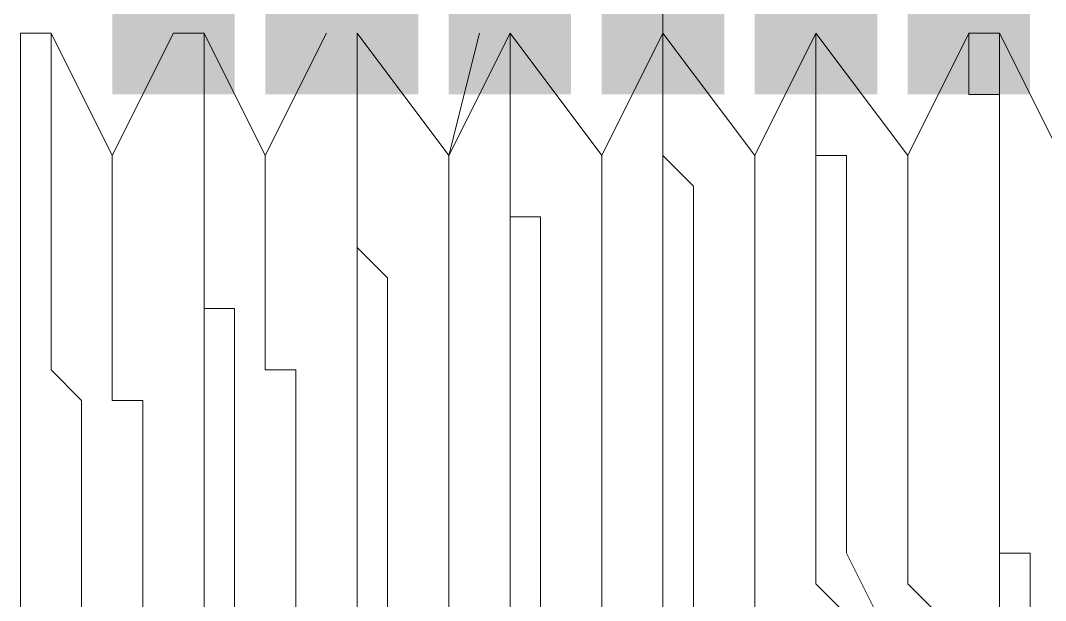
# Model space of a CAD drawing. Header units: millimetres. Extents: x 1341 to 37388, y -13954 to 1849.
# Drawn here: x 29433.78 to 29444.37, y 353.18 to 359.18 of the extents above; entities that cross this region are included whole.
import ezdxf

# ---------------------------------------------------------------- set-up
doc = ezdxf.new("R2010")
doc.units = ezdxf.units.MM
doc.layers.add('COMPONENTE', color=3, linetype='Continuous')

# ---------------------------------------------------------------- blocks, each defined once
blk = doc.blocks.new('TRANFORMADOR_IP00_TRAEL_VISTA_FRONT')
at = {"layer": 'COMPONENTE', "linetype": 'Continuous', "lineweight": 0}
for points in [[(5010.553, 3484.648), (5010.553, 3483.383), (5011.818, 3483.383), (5011.818, 3484.648)], [(5012.134, 3484.648), (5012.134, 3483.383), (5013.716, 3483.383), (5013.716, 3484.648)], [(5014.032, 3484.648), (5014.032, 3483.383), (5015.297, 3483.383), (5015.297, 3484.648)], [(5014.032, 3484.648), (5014.032, 3483.383), (5015.297, 3483.383), (5015.297, 3484.648)], [(5015.614, 3484.648), (5015.614, 3483.383), (5016.879, 3483.383), (5016.879, 3484.648)], [(5017.195, 3484.648), (5017.195, 3483.383), (5018.461, 3483.383), (5018.461, 3484.648)], [(5018.777, 3484.648), (5018.777, 3483.383), (5020.042, 3483.383), (5020.042, 3484.648)]]:
    blk.add_hatch(color=256, dxfattribs=at).paths.add_polyline_path(points)
for points in [[(5016.246, 3498.882), (5016.246, 3484.015)], [(5009.92, 3484.015), (5009.604, 3484.015)], [(5009.604, 3484.015), (5009.604, 3470.73)], [(5010.553, 3482.75), (5009.92, 3484.015)], [(5009.92, 3483.699), (5009.92, 3484.015)], [(5009.92, 3484.015), (5009.92, 3484.015)], [(5009.92, 3484.015), (5009.92, 3484.015)], [(5009.92, 3484.015), (5009.92, 3484.015)], [(5011.185, 3484.015), (5010.553, 3482.75)], [(5011.185, 3484.015), (5010.553, 3482.75)], [(5011.502, 3484.015), (5011.185, 3484.015)], [(5011.502, 3484.015), (5011.185, 3484.015)], [(5011.185, 3484.015), (5011.185, 3484.015)], [(5012.134, 3482.75), (5011.502, 3484.015)], [(5011.502, 3483.699), (5011.502, 3484.015)], [(5011.502, 3484.015), (5011.502, 3484.015)], [(5011.502, 3484.015), (5011.502, 3484.015)], [(5011.502, 3484.015), (5011.502, 3484.015)], [(5011.502, 3483.699), (5011.502, 3484.015)], [(5011.502, 3484.015), (5011.502, 3484.015)], [(5011.502, 3484.015), (5011.502, 3484.015)], [(5011.502, 3484.015), (5011.502, 3484.015)], [(5011.502, 3484.015), (5011.502, 3484.015)], [(5011.502, 3484.015), (5011.502, 3484.015)], [(5011.502, 3484.015), (5011.502, 3484.015)], [(5012.767, 3484.015), (5012.134, 3482.75)], [(5012.767, 3484.015), (5012.134, 3482.75)], [(5013.083, 3484.015), (5013.083, 3484.015)], [(5014.032, 3482.75), (5013.083, 3484.015)], [(5013.083, 3483.699), (5013.083, 3484.015)], [(5013.083, 3484.015), (5013.083, 3484.015)], [(5013.083, 3484.015), (5013.083, 3484.015)], [(5013.083, 3484.015), (5013.083, 3484.015)], [(5013.083, 3484.015), (5013.083, 3484.015)], [(5013.083, 3484.015), (5013.083, 3484.015)], [(5013.083, 3484.015), (5013.083, 3484.015)], [(5013.083, 3484.015), (5013.083, 3484.015)], [(5013.083, 3484.015), (5013.083, 3484.015)], [(5013.083, 3483.699), (5013.083, 3484.015)], [(5013.083, 3484.015), (5013.083, 3484.015)], [(5013.083, 3484.015), (5013.083, 3484.015)], [(5013.083, 3484.015), (5013.083, 3484.015)], [(5013.083, 3484.015), (5013.083, 3484.015)], [(5013.083, 3484.015), (5013.083, 3484.015)], [(5013.083, 3484.015), (5013.083, 3484.015)], [(5013.083, 3484.015), (5013.083, 3484.015)], [(5013.083, 3484.015), (5013.083, 3484.015)], [(5013.083, 3484.015), (5013.083, 3484.015)], [(5014.348, 3484.015), (5014.032, 3482.75)], [(5014.665, 3484.015), (5014.032, 3482.75)], [(5014.665, 3484.015), (5014.665, 3484.015)], [(5015.614, 3482.75), (5014.665, 3484.015)], [(5014.665, 3484.015), (5014.665, 3484.015)], [(5014.665, 3483.699), (5014.665, 3484.015)], [(5014.665, 3484.015), (5014.665, 3484.015)], [(5014.665, 3484.015), (5014.665, 3484.015)], [(5014.665, 3484.015), (5014.665, 3484.015)], [(5014.665, 3484.015), (5014.665, 3484.015)], [(5014.665, 3484.015), (5014.665, 3484.015)], [(5014.665, 3484.015), (5014.665, 3484.015)], [(5014.665, 3484.015), (5014.665, 3484.015)], [(5014.665, 3484.015), (5014.665, 3484.015)], [(5014.665, 3484.015), (5014.665, 3484.015)], [(5014.665, 3483.699), (5014.665, 3484.015)], [(5014.665, 3484.015), (5014.665, 3484.015)], [(5014.665, 3484.015), (5014.665, 3484.015)], [(5014.665, 3484.015), (5014.665, 3484.015)], [(5014.665, 3484.015), (5014.665, 3484.015)], [(5014.665, 3484.015), (5014.665, 3484.015)], [(5016.246, 3484.015), (5015.614, 3482.75)], [(5016.246, 3484.015), (5015.614, 3482.75)], [(5016.246, 3484.015), (5016.246, 3484.015)], [(5017.195, 3482.75), (5016.246, 3484.015)], [(5016.246, 3483.699), (5016.246, 3484.015)], [(5016.246, 3484.015), (5016.246, 3484.015)], [(5016.246, 3484.015), (5016.246, 3484.015)], [(5016.246, 3484.015), (5016.246, 3484.015)], [(5016.246, 3484.015), (5016.246, 3484.015)], [(5016.246, 3484.015), (5016.246, 3484.015)], [(5016.246, 3484.015), (5016.246, 3484.015)], [(5016.246, 3484.015), (5016.246, 3484.015)], [(5016.246, 3483.699), (5016.246, 3484.015)], [(5016.246, 3484.015), (5016.246, 3484.015)], [(5016.246, 3484.015), (5016.246, 3484.015)], [(5016.246, 3484.015), (5016.246, 3484.015)], [(5016.246, 3484.015), (5016.246, 3484.015)], [(5016.246, 3484.015), (5016.246, 3484.015)], [(5016.246, 3484.015), (5016.246, 3484.015)], [(5016.246, 3484.015), (5016.246, 3484.015)], [(5016.246, 3484.015), (5016.246, 3484.015)], [(5017.828, 3484.015), (5017.195, 3482.75)], [(5017.828, 3484.015), (5017.195, 3482.75)], [(5017.828, 3484.015), (5017.828, 3484.015)], [(5018.777, 3482.75), (5017.828, 3484.015)], [(5017.828, 3483.699), (5017.828, 3484.015)], [(5017.828, 3484.015), (5017.828, 3484.015)], [(5017.828, 3484.015), (5017.828, 3484.015)], [(5017.828, 3484.015), (5017.828, 3484.015)], [(5017.828, 3484.015), (5017.828, 3484.015)], [(5017.828, 3484.015), (5017.828, 3484.015)], [(5017.828, 3484.015), (5017.828, 3484.015)], [(5017.828, 3484.015), (5017.828, 3484.015)], [(5017.828, 3484.015), (5017.828, 3484.015)], [(5017.828, 3483.699), (5017.828, 3484.015)], [(5017.828, 3484.015), (5017.828, 3484.015)], [(5017.828, 3484.015), (5017.828, 3484.015)], [(5017.828, 3484.015), (5017.828, 3484.015)], [(5019.409, 3484.015), (5018.777, 3482.75)], [(5019.409, 3484.015), (5018.777, 3482.75)], [(5019.726, 3484.015), (5019.409, 3484.015)], [(5019.409, 3483.699), (5019.409, 3484.015)], [(5019.409, 3484.015), (5019.409, 3484.015)], [(5019.409, 3484.015), (5019.409, 3484.015)], [(5019.409, 3484.015), (5019.409, 3484.015)], [(5019.409, 3484.015), (5019.409, 3484.015)], [(5019.409, 3484.015), (5019.409, 3484.015)], [(5019.409, 3484.015), (5019.409, 3484.015)], [(5019.409, 3484.015), (5019.409, 3484.015)], [(5019.409, 3484.015), (5019.409, 3484.015)], [(5019.409, 3484.015), (5019.409, 3484.015)], [(5019.409, 3484.015), (5019.409, 3484.015)], [(5019.409, 3484.015), (5019.409, 3484.015)], [(5020.358, 3482.75), (5019.726, 3484.015)], [(5019.726, 3483.699), (5019.726, 3484.015)], [(5019.726, 3484.015), (5019.726, 3484.015)], [(5019.726, 3484.015), (5019.726, 3484.015)], [(5019.726, 3484.015), (5019.726, 3484.015)], [(5019.726, 3484.015), (5019.726, 3484.015)], [(5019.726, 3484.015), (5019.726, 3484.015)], [(5019.726, 3484.015), (5019.726, 3484.015)], [(5009.92, 3483.383), (5009.92, 3483.699)], [(5009.92, 3483.699), (5009.92, 3483.699)], [(5009.92, 3483.699), (5009.92, 3483.699)], [(5009.92, 3483.699), (5009.92, 3483.699)], [(5009.92, 3483.699), (5009.92, 3483.699)], [(5009.92, 3483.699), (5009.92, 3483.699)], [(5009.92, 3483.699), (5009.92, 3483.699)], [(5009.92, 3483.699), (5009.92, 3483.699)], [(5009.92, 3483.699), (5009.92, 3483.699)], [(5009.92, 3483.699), (5009.92, 3483.699)], [(5011.502, 3483.383), (5011.502, 3483.699)], [(5011.502, 3483.699), (5011.502, 3483.699)], [(5011.502, 3483.699), (5011.502, 3483.699)], [(5011.502, 3483.699), (5011.502, 3483.699)], [(5011.502, 3483.699), (5011.502, 3483.699)], [(5011.502, 3483.699), (5011.502, 3483.699)], [(5011.502, 3483.699), (5011.502, 3483.699)], [(5011.502, 3483.699), (5011.502, 3483.699)], [(5011.502, 3483.699), (5011.502, 3483.699)], [(5011.502, 3483.699), (5011.502, 3483.699)], [(5011.502, 3483.383), (5011.502, 3483.699)], [(5011.502, 3483.699), (5011.502, 3483.699)], [(5011.502, 3483.699), (5011.502, 3483.699)], [(5011.502, 3483.699), (5011.502, 3483.699)], [(5011.502, 3483.699), (5011.502, 3483.699)], [(5011.502, 3483.699), (5011.502, 3483.699)], [(5011.502, 3483.699), (5011.502, 3483.699)], [(5011.502, 3483.699), (5011.502, 3483.699)], [(5013.083, 3483.383), (5013.083, 3483.699)], [(5013.083, 3483.699), (5013.083, 3483.699)], [(5013.083, 3483.699), (5013.083, 3483.699)], [(5013.083, 3483.699), (5013.083, 3483.699)], [(5013.083, 3483.699), (5013.083, 3483.699)], [(5013.083, 3483.699), (5013.083, 3483.699)], [(5013.083, 3483.699), (5013.083, 3483.699)], [(5013.083, 3483.699), (5013.083, 3483.699)], [(5013.083, 3483.383), (5013.083, 3483.699)], [(5013.083, 3483.699), (5013.083, 3483.699)], [(5013.083, 3483.699), (5013.083, 3483.699)], [(5013.083, 3483.699), (5013.083, 3483.699)], [(5013.083, 3483.699), (5013.083, 3483.699)], [(5013.083, 3483.699), (5013.083, 3483.699)], [(5013.083, 3483.699), (5013.083, 3483.699)], [(5013.083, 3483.699), (5013.083, 3483.699)], [(5014.665, 3483.383), (5014.665, 3483.699)], [(5014.665, 3483.699), (5014.665, 3483.699)], [(5014.665, 3483.699), (5014.665, 3483.699)], [(5014.665, 3483.699), (5014.665, 3483.699)], [(5014.665, 3483.699), (5014.665, 3483.699)], [(5014.665, 3483.699), (5014.665, 3483.699)], [(5014.665, 3483.699), (5014.665, 3483.699)], [(5014.665, 3483.699), (5014.665, 3483.699)], [(5014.665, 3483.383), (5014.665, 3483.699)], [(5014.665, 3483.699), (5014.665, 3483.699)], [(5014.665, 3483.699), (5014.665, 3483.699)], [(5014.665, 3483.699), (5014.665, 3483.699)], [(5014.665, 3483.699), (5014.665, 3483.699)], [(5014.665, 3483.699), (5014.665, 3483.699)], [(5014.665, 3483.699), (5014.665, 3483.699)], [(5014.665, 3483.699), (5014.665, 3483.699)], [(5014.665, 3483.699), (5014.665, 3483.699)], [(5016.246, 3483.383), (5016.246, 3483.699)], [(5016.246, 3483.699), (5016.246, 3483.699)], [(5016.246, 3483.699), (5016.246, 3483.699)], [(5016.246, 3483.699), (5016.246, 3483.699)], [(5016.246, 3483.699), (5016.246, 3483.699)], [(5016.246, 3483.699), (5016.246, 3483.699)], [(5016.246, 3483.699), (5016.246, 3483.699)], [(5016.246, 3483.699), (5016.246, 3483.699)], [(5016.246, 3483.699), (5016.246, 3483.699)], [(5016.246, 3483.383), (5016.246, 3483.699)], [(5016.246, 3483.699), (5016.246, 3483.699)], [(5016.246, 3483.699), (5016.246, 3483.699)], [(5016.246, 3483.699), (5016.246, 3483.699)], [(5016.246, 3483.699), (5016.246, 3483.699)], [(5016.246, 3483.699), (5016.246, 3483.699)], [(5016.246, 3483.699), (5016.246, 3483.699)], [(5016.246, 3483.699), (5016.246, 3483.699)], [(5017.828, 3483.383), (5017.828, 3483.699)], [(5017.828, 3483.699), (5017.828, 3483.699)], [(5017.828, 3483.699), (5017.828, 3483.699)], [(5017.828, 3483.699), (5017.828, 3483.699)], [(5017.828, 3483.699), (5017.828, 3483.699)], [(5017.828, 3483.699), (5017.828, 3483.699)], [(5017.828, 3483.699), (5017.828, 3483.699)], [(5017.828, 3483.699), (5017.828, 3483.699)], [(5017.828, 3483.383), (5017.828, 3483.699)], [(5017.828, 3483.699), (5017.828, 3483.699)], [(5017.828, 3483.699), (5017.828, 3483.699)], [(5017.828, 3483.699), (5017.828, 3483.699)], [(5017.828, 3483.699), (5017.828, 3483.699)], [(5017.828, 3483.699), (5017.828, 3483.699)], [(5017.828, 3483.699), (5017.828, 3483.699)], [(5017.828, 3483.699), (5017.828, 3483.699)], [(5017.828, 3483.699), (5017.828, 3483.699)], [(5017.828, 3483.699), (5017.828, 3483.699)], [(5019.409, 3483.383), (5019.409, 3483.699)], [(5019.409, 3483.699), (5019.409, 3483.699)], [(5019.409, 3483.699), (5019.409, 3483.699)], [(5019.409, 3483.699), (5019.409, 3483.699)], [(5019.409, 3483.699), (5019.409, 3483.699)], [(5019.409, 3483.699), (5019.409, 3483.699)], [(5019.409, 3483.699), (5019.409, 3483.699)], [(5019.726, 3483.383), (5019.726, 3483.699)], [(5019.726, 3483.699), (5019.726, 3483.699)], [(5019.726, 3483.699), (5019.726, 3483.699)], [(5019.726, 3483.699), (5019.726, 3483.699)], [(5019.726, 3483.699), (5019.726, 3483.699)], [(5019.726, 3483.699), (5019.726, 3483.699)], [(5019.726, 3483.699), (5019.726, 3483.699)], [(5019.726, 3483.699), (5019.726, 3483.699)], [(5009.92, 3483.066), (5009.92, 3483.383)], [(5009.92, 3483.383), (5009.92, 3483.383)], [(5009.92, 3483.383), (5009.92, 3483.383)], [(5011.502, 3483.066), (5011.502, 3483.383)], [(5011.502, 3483.383), (5011.502, 3483.383)], [(5011.502, 3483.383), (5011.502, 3483.383)], [(5011.502, 3483.066), (5011.502, 3483.383)], [(5011.502, 3483.383), (5011.502, 3483.383)], [(5011.502, 3483.383), (5011.502, 3483.383)], [(5013.083, 3483.066), (5013.083, 3483.383)], [(5013.083, 3483.383), (5013.083, 3483.383)], [(5013.083, 3483.383), (5013.083, 3483.383)], [(5013.083, 3483.066), (5013.083, 3483.383)], [(5013.083, 3483.383), (5013.083, 3483.383)], [(5013.083, 3483.383), (5013.083, 3483.383)], [(5014.665, 3483.066), (5014.665, 3483.383)], [(5014.665, 3483.383), (5014.665, 3483.383)], [(5014.665, 3483.383), (5014.665, 3483.383)], [(5014.665, 3483.383), (5014.665, 3483.383)], [(5014.665, 3483.066), (5014.665, 3483.383)], [(5014.665, 3483.383), (5014.665, 3483.383)], [(5014.665, 3483.383), (5014.665, 3483.383)], [(5016.246, 3483.066), (5016.246, 3483.383)], [(5016.246, 3483.383), (5016.246, 3483.383)], [(5016.246, 3483.383), (5016.246, 3483.383)], [(5016.246, 3483.066), (5016.246, 3483.383)], [(5016.246, 3483.383), (5016.246, 3483.383)], [(5016.246, 3483.383), (5016.246, 3483.383)], [(5017.828, 3483.066), (5017.828, 3483.383)], [(5017.828, 3483.383), (5017.828, 3483.383)], [(5017.828, 3483.383), (5017.828, 3483.383)], [(5017.828, 3483.066), (5017.828, 3483.383)], [(5017.828, 3483.383), (5017.828, 3483.383)], [(5017.828, 3483.383), (5017.828, 3483.383)], [(5019.726, 3483.383), (5019.409, 3483.383)], [(5019.409, 3483.383), (5019.409, 3483.383)], [(5019.726, 3483.066), (5019.726, 3483.383)], [(5019.726, 3483.383), (5019.726, 3483.383)], [(5019.726, 3483.066), (5019.726, 3483.383)], [(5019.726, 3483.383), (5019.726, 3483.383)], [(5019.726, 3483.383), (5019.726, 3483.383)], [(5009.92, 3482.75), (5009.92, 3483.066)], [(5009.92, 3483.066), (5009.92, 3483.066)], [(5009.92, 3483.066), (5009.92, 3483.066)], [(5011.502, 3482.75), (5011.502, 3483.066)], [(5011.502, 3483.066), (5011.502, 3483.066)], [(5011.502, 3483.066), (5011.502, 3483.066)], [(5011.502, 3482.75), (5011.502, 3483.066)], [(5011.502, 3483.066), (5011.502, 3483.066)], [(5011.502, 3483.066), (5011.502, 3483.066)], [(5013.083, 3482.75), (5013.083, 3483.066)], [(5013.083, 3483.066), (5013.083, 3483.066)], [(5013.083, 3483.066), (5013.083, 3483.066)], [(5013.083, 3482.75), (5013.083, 3483.066)], [(5013.083, 3483.066), (5013.083, 3483.066)], [(5013.083, 3483.066), (5013.083, 3483.066)], [(5014.665, 3482.75), (5014.665, 3483.066)], [(5014.665, 3483.066), (5014.665, 3483.066)], [(5014.665, 3482.75), (5014.665, 3483.066)], [(5014.665, 3483.066), (5014.665, 3483.066)], [(5016.246, 3482.75), (5016.246, 3483.066)], [(5016.246, 3483.066), (5016.246, 3483.066)], [(5016.246, 3483.066), (5016.246, 3483.066)], [(5016.246, 3482.75), (5016.246, 3483.066)], [(5016.246, 3483.066), (5016.246, 3483.066)], [(5016.246, 3483.066), (5016.246, 3483.066)], [(5017.828, 3482.75), (5017.828, 3483.066)], [(5017.828, 3483.066), (5017.828, 3483.066)], [(5017.828, 3483.066), (5017.828, 3483.066)], [(5017.828, 3482.75), (5017.828, 3483.066)], [(5017.828, 3483.066), (5017.828, 3483.066)], [(5017.828, 3483.066), (5017.828, 3483.066)], [(5019.726, 3482.75), (5019.726, 3483.066)], [(5019.726, 3483.066), (5019.726, 3483.066)], [(5019.726, 3482.75), (5019.726, 3483.066)], [(5019.726, 3483.066), (5019.726, 3483.066)], [(5019.726, 3483.066), (5019.726, 3483.066)], [(5009.92, 3482.434), (5009.92, 3482.75)], [(5009.92, 3482.75), (5009.92, 3482.75)], [(5009.92, 3482.75), (5009.92, 3482.75)], [(5009.92, 3482.75), (5009.92, 3482.75)], [(5009.92, 3482.75), (5009.92, 3482.75)], [(5010.553, 3482.434), (5010.553, 3482.75)], [(5010.553, 3482.75), (5010.553, 3482.75)], [(5010.553, 3482.75), (5010.553, 3482.75)], [(5010.553, 3482.75), (5010.553, 3482.75)], [(5010.553, 3482.75), (5010.553, 3482.75)], [(5010.553, 3482.75), (5010.553, 3482.75)], [(5010.553, 3482.75), (5010.553, 3482.75)], [(5010.553, 3482.75), (5010.553, 3482.75)], [(5010.553, 3482.75), (5010.553, 3482.75)], [(5010.553, 3482.75), (5010.553, 3482.75)], [(5011.502, 3482.434), (5011.502, 3482.75)], [(5011.502, 3482.75), (5011.502, 3482.75)], [(5011.502, 3482.75), (5011.502, 3482.75)], [(5011.502, 3482.75), (5011.502, 3482.75)], [(5011.502, 3482.434), (5011.502, 3482.75)], [(5011.502, 3482.75), (5011.502, 3482.75)], [(5011.502, 3482.75), (5011.502, 3482.75)], [(5011.502, 3482.75), (5011.502, 3482.75)], [(5011.502, 3482.75), (5011.502, 3482.75)], [(5012.134, 3482.434), (5012.134, 3482.75)], [(5012.134, 3482.75), (5012.134, 3482.75)], [(5012.134, 3482.75), (5012.134, 3482.75)], [(5012.134, 3482.75), (5012.134, 3482.75)], [(5012.134, 3482.75), (5012.134, 3482.75)], [(5012.134, 3482.75), (5012.134, 3482.75)], [(5012.134, 3482.75), (5012.134, 3482.75)], [(5012.134, 3482.75), (5012.134, 3482.75)], [(5012.134, 3482.75), (5012.134, 3482.75)], [(5012.134, 3482.75), (5012.134, 3482.75)], [(5012.134, 3482.75), (5012.134, 3482.75)], [(5012.134, 3482.75), (5012.134, 3482.75)], [(5013.083, 3482.434), (5013.083, 3482.75)], [(5013.083, 3482.75), (5013.083, 3482.75)], [(5013.083, 3482.75), (5013.083, 3482.75)], [(5013.083, 3482.75), (5013.083, 3482.75)], [(5013.083, 3482.75), (5013.083, 3482.75)], [(5013.083, 3482.434), (5013.083, 3482.75)], [(5013.083, 3482.75), (5013.083, 3482.75)], [(5013.083, 3482.75), (5013.083, 3482.75)], [(5013.083, 3482.75), (5013.083, 3482.75)], [(5013.083, 3482.75), (5013.083, 3482.75)], [(5014.032, 3482.434), (5014.032, 3482.75)], [(5014.032, 3482.75), (5014.032, 3482.75)], [(5014.032, 3482.75), (5014.032, 3482.75)], [(5014.032, 3482.75), (5014.032, 3482.75)], [(5014.032, 3482.75), (5014.032, 3482.75)], [(5014.032, 3482.75), (5014.032, 3482.75)], [(5014.032, 3482.75), (5014.032, 3482.75)], [(5014.032, 3482.75), (5014.032, 3482.75)], [(5014.032, 3482.75), (5014.032, 3482.75)], [(5014.665, 3482.434), (5014.665, 3482.75)], [(5014.665, 3482.75), (5014.665, 3482.75)], [(5014.665, 3482.75), (5014.665, 3482.75)], [(5014.665, 3482.75), (5014.665, 3482.75)], [(5014.665, 3482.75), (5014.665, 3482.75)], [(5014.665, 3482.434), (5014.665, 3482.75)], [(5014.665, 3482.75), (5014.665, 3482.75)], [(5014.665, 3482.75), (5014.665, 3482.75)], [(5014.665, 3482.75), (5014.665, 3482.75)], [(5014.665, 3482.75), (5014.665, 3482.75)], [(5015.614, 3482.434), (5015.614, 3482.75)], [(5015.614, 3482.75), (5015.614, 3482.75)], [(5015.614, 3482.75), (5015.614, 3482.75)], [(5015.614, 3482.75), (5015.614, 3482.75)], [(5015.614, 3482.75), (5015.614, 3482.75)], [(5015.614, 3482.75), (5015.614, 3482.75)], [(5015.614, 3482.75), (5015.614, 3482.75)], [(5015.614, 3482.75), (5015.614, 3482.75)], [(5015.614, 3482.75), (5015.614, 3482.75)], [(5015.614, 3482.75), (5015.614, 3482.75)], [(5015.614, 3482.75), (5015.614, 3482.75)], [(5016.246, 3482.434), (5016.246, 3482.75)], [(5016.246, 3482.75), (5016.246, 3482.75)], [(5016.246, 3482.75), (5016.246, 3482.75)], [(5016.246, 3482.75), (5016.246, 3482.75)], [(5016.563, 3482.434), (5016.246, 3482.75)], [(5016.246, 3482.75), (5016.246, 3482.75)], [(5016.246, 3482.75), (5016.246, 3482.75)], [(5016.246, 3482.75), (5016.246, 3482.75)], [(5016.246, 3482.75), (5016.246, 3482.75)], [(5017.195, 3482.434), (5017.195, 3482.75)], [(5017.195, 3482.75), (5017.195, 3482.75)], [(5017.195, 3482.75), (5017.195, 3482.75)], [(5017.195, 3482.75), (5017.195, 3482.75)], [(5017.195, 3482.75), (5017.195, 3482.75)], [(5017.195, 3482.75), (5017.195, 3482.75)], [(5017.195, 3482.75), (5017.195, 3482.75)], [(5017.195, 3482.75), (5017.195, 3482.75)], [(5017.195, 3482.75), (5017.195, 3482.75)], [(5017.195, 3482.75), (5017.195, 3482.75)], [(5017.195, 3482.75), (5017.195, 3482.75)], [(5017.195, 3482.75), (5017.195, 3482.75)], [(5017.828, 3482.434), (5017.828, 3482.75)], [(5017.828, 3482.75), (5017.828, 3482.75)], [(5017.828, 3482.75), (5017.828, 3482.75)], [(5017.828, 3482.75), (5017.828, 3482.75)], [(5017.828, 3482.75), (5017.828, 3482.75)], [(5018.144, 3482.75), (5017.828, 3482.75)], [(5018.144, 3482.434), (5018.144, 3482.75)], [(5018.144, 3482.75), (5018.144, 3482.75)], [(5018.144, 3482.75), (5018.144, 3482.75)], [(5018.777, 3482.434), (5018.777, 3482.75)], [(5018.777, 3482.75), (5018.777, 3482.75)], [(5018.777, 3482.75), (5018.777, 3482.75)], [(5018.777, 3482.75), (5018.777, 3482.75)], [(5018.777, 3482.75), (5018.777, 3482.75)], [(5018.777, 3482.75), (5018.777, 3482.75)], [(5018.777, 3482.75), (5018.777, 3482.75)], [(5018.777, 3482.75), (5018.777, 3482.75)], [(5018.777, 3482.75), (5018.777, 3482.75)], [(5018.777, 3482.75), (5018.777, 3482.75)], [(5019.726, 3482.434), (5019.726, 3482.75)], [(5019.726, 3482.75), (5019.726, 3482.75)], [(5019.726, 3482.75), (5019.726, 3482.75)], [(5019.726, 3482.75), (5019.726, 3482.75)], [(5019.726, 3482.75), (5019.726, 3482.75)], [(5019.726, 3482.434), (5019.726, 3482.75)], [(5019.726, 3482.75), (5019.726, 3482.75)], [(5019.726, 3482.75), (5019.726, 3482.75)], [(5019.726, 3482.75), (5019.726, 3482.75)], [(5019.726, 3482.75), (5019.726, 3482.75)], [(5009.92, 3482.117), (5009.92, 3482.434)], [(5009.92, 3482.434), (5009.92, 3482.434)], [(5010.553, 3482.117), (5010.553, 3482.434)], [(5010.553, 3482.434), (5010.553, 3482.434)], [(5010.553, 3482.434), (5010.553, 3482.434)], [(5010.553, 3482.434), (5010.553, 3482.434)], [(5010.553, 3482.434), (5010.553, 3482.434)], [(5011.502, 3482.117), (5011.502, 3482.434)], [(5011.502, 3482.434), (5011.502, 3482.434)], [(5011.502, 3482.434), (5011.502, 3482.434)], [(5011.502, 3482.117), (5011.502, 3482.434)], [(5011.502, 3482.434), (5011.502, 3482.434)], [(5012.134, 3482.117), (5012.134, 3482.434)], [(5012.134, 3482.434), (5012.134, 3482.434)], [(5012.134, 3482.434), (5012.134, 3482.434)], [(5013.083, 3482.117), (5013.083, 3482.434)], [(5013.083, 3482.434), (5013.083, 3482.434)], [(5013.083, 3482.117), (5013.083, 3482.434)], [(5013.083, 3482.434), (5013.083, 3482.434)], [(5014.032, 3482.117), (5014.032, 3482.434)], [(5014.032, 3482.434), (5014.032, 3482.434)], [(5014.032, 3482.434), (5014.032, 3482.434)], [(5014.032, 3482.434), (5014.032, 3482.434)], [(5014.032, 3482.434), (5014.032, 3482.434)], [(5014.665, 3482.117), (5014.665, 3482.434)], [(5014.665, 3482.434), (5014.665, 3482.434)], [(5014.665, 3482.117), (5014.665, 3482.434)], [(5014.665, 3482.434), (5014.665, 3482.434)], [(5015.614, 3482.117), (5015.614, 3482.434)], [(5015.614, 3482.434), (5015.614, 3482.434)], [(5015.614, 3482.434), (5015.614, 3482.434)], [(5015.614, 3482.434), (5015.614, 3482.434)], [(5015.614, 3482.434), (5015.614, 3482.434)], [(5016.246, 3482.117), (5016.246, 3482.434)], [(5016.246, 3482.434), (5016.246, 3482.434)], [(5016.246, 3482.434), (5016.246, 3482.434)], [(5016.563, 3482.117), (5016.563, 3482.434)], [(5016.563, 3482.434), (5016.563, 3482.434)], [(5017.195, 3482.117), (5017.195, 3482.434)], [(5017.195, 3482.434), (5017.195, 3482.434)], [(5017.828, 3482.117), (5017.828, 3482.434)], [(5017.828, 3482.434), (5017.828, 3482.434)], [(5018.144, 3482.117), (5018.144, 3482.434)], [(5018.144, 3482.434), (5018.144, 3482.434)], [(5018.144, 3482.434), (5018.144, 3482.434)], [(5018.777, 3482.117), (5018.777, 3482.434)], [(5018.777, 3482.434), (5018.777, 3482.434)], [(5018.777, 3482.434), (5018.777, 3482.434)], [(5018.777, 3482.434), (5018.777, 3482.434)], [(5019.726, 3482.117), (5019.726, 3482.434)], [(5019.726, 3482.434), (5019.726, 3482.434)], [(5019.726, 3482.117), (5019.726, 3482.434)], [(5019.726, 3482.434), (5019.726, 3482.434)], [(5009.92, 3481.801), (5009.92, 3482.117)], [(5009.92, 3482.117), (5009.92, 3482.117)], [(5009.92, 3482.117), (5009.92, 3482.117)], [(5009.92, 3482.117), (5009.92, 3482.117)], [(5010.553, 3481.801), (5010.553, 3482.117)], [(5010.553, 3482.117), (5010.553, 3482.117)], [(5010.553, 3482.117), (5010.553, 3482.117)], [(5010.553, 3482.117), (5010.553, 3482.117)], [(5010.553, 3482.117), (5010.553, 3482.117)], [(5011.502, 3481.801), (5011.502, 3482.117)], [(5011.502, 3482.117), (5011.502, 3482.117)], [(5011.502, 3482.117), (5011.502, 3482.117)], [(5011.502, 3482.117), (5011.502, 3482.117)], [(5011.502, 3481.801), (5011.502, 3482.117)], [(5011.502, 3482.117), (5011.502, 3482.117)], [(5011.502, 3482.117), (5011.502, 3482.117)], [(5011.502, 3482.117), (5011.502, 3482.117)], [(5012.134, 3481.801), (5012.134, 3482.117)], [(5012.134, 3482.117), (5012.134, 3482.117)], [(5012.134, 3482.117), (5012.134, 3482.117)], [(5012.134, 3482.117), (5012.134, 3482.117)], [(5013.083, 3481.801), (5013.083, 3482.117)], [(5013.083, 3482.117), (5013.083, 3482.117)], [(5013.083, 3482.117), (5013.083, 3482.117)], [(5013.083, 3482.117), (5013.083, 3482.117)], [(5013.083, 3481.801), (5013.083, 3482.117)], [(5013.083, 3482.117), (5013.083, 3482.117)], [(5013.083, 3482.117), (5013.083, 3482.117)], [(5013.083, 3482.117), (5013.083, 3482.117)], [(5014.032, 3481.801), (5014.032, 3482.117)], [(5014.032, 3482.117), (5014.032, 3482.117)], [(5014.032, 3482.117), (5014.032, 3482.117)], [(5014.032, 3482.117), (5014.032, 3482.117)], [(5014.032, 3482.117), (5014.032, 3482.117)], [(5014.032, 3482.117), (5014.032, 3482.117)], [(5014.665, 3481.801), (5014.665, 3482.117)], [(5014.665, 3482.117), (5014.665, 3482.117)], [(5014.665, 3482.117), (5014.665, 3482.117)], [(5014.665, 3482.117), (5014.665, 3482.117)], [(5014.981, 3482.117), (5014.665, 3482.117)], [(5014.665, 3482.117), (5014.665, 3482.117)], [(5014.981, 3481.801), (5014.981, 3482.117)], [(5014.981, 3482.117), (5014.981, 3482.117)], [(5015.614, 3481.801), (5015.614, 3482.117)], [(5015.614, 3482.117), (5015.614, 3482.117)], [(5015.614, 3482.117), (5015.614, 3482.117)], [(5015.614, 3482.117), (5015.614, 3482.117)], [(5016.246, 3481.801), (5016.246, 3482.117)], [(5016.246, 3482.117), (5016.246, 3482.117)], [(5016.246, 3482.117), (5016.246, 3482.117)], [(5016.246, 3482.117), (5016.246, 3482.117)], [(5016.563, 3481.801), (5016.563, 3482.117)], [(5016.563, 3482.117), (5016.563, 3482.117)], [(5016.563, 3482.117), (5016.563, 3482.117)], [(5016.563, 3482.117), (5016.563, 3482.117)], [(5017.195, 3481.801), (5017.195, 3482.117)], [(5017.195, 3482.117), (5017.195, 3482.117)], [(5017.195, 3482.117), (5017.195, 3482.117)], [(5017.195, 3482.117), (5017.195, 3482.117)], [(5017.828, 3481.801), (5017.828, 3482.117)], [(5017.828, 3482.117), (5017.828, 3482.117)], [(5017.828, 3482.117), (5017.828, 3482.117)], [(5017.828, 3482.117), (5017.828, 3482.117)], [(5018.144, 3481.801), (5018.144, 3482.117)], [(5018.144, 3482.117), (5018.144, 3482.117)], [(5018.144, 3482.117), (5018.144, 3482.117)], [(5018.144, 3482.117), (5018.144, 3482.117)], [(5018.777, 3481.801), (5018.777, 3482.117)], [(5018.777, 3482.117), (5018.777, 3482.117)], [(5018.777, 3482.117), (5018.777, 3482.117)], [(5018.777, 3482.117), (5018.777, 3482.117)], [(5018.777, 3482.117), (5018.777, 3482.117)], [(5018.777, 3482.117), (5018.777, 3482.117)], [(5019.726, 3481.801), (5019.726, 3482.117)], [(5019.726, 3482.117), (5019.726, 3482.117)], [(5019.726, 3482.117), (5019.726, 3482.117)], [(5019.726, 3482.117), (5019.726, 3482.117)], [(5019.726, 3481.801), (5019.726, 3482.117)], [(5019.726, 3482.117), (5019.726, 3482.117)], [(5019.726, 3482.117), (5019.726, 3482.117)], [(5019.726, 3482.117), (5019.726, 3482.117)], [(5009.92, 3481.485), (5009.92, 3481.801)], [(5009.92, 3481.801), (5009.92, 3481.801)], [(5010.553, 3481.485), (5010.553, 3481.801)], [(5010.553, 3481.801), (5010.553, 3481.801)], [(5011.502, 3481.485), (5011.502, 3481.801)], [(5011.502, 3481.485), (5011.502, 3481.801)], [(5011.502, 3481.801), (5011.502, 3481.801)], [(5012.134, 3481.485), (5012.134, 3481.801)], [(5013.083, 3481.485), (5013.083, 3481.801)], [(5013.083, 3481.801), (5013.083, 3481.801)], [(5013.4, 3481.485), (5013.083, 3481.801)], [(5013.083, 3481.801), (5013.083, 3481.801)], [(5014.032, 3481.485), (5014.032, 3481.801)], [(5014.665, 3481.485), (5014.665, 3481.801)], [(5014.665, 3481.801), (5014.665, 3481.801)], [(5014.981, 3481.485), (5014.981, 3481.801)], [(5014.981, 3481.801), (5014.981, 3481.801)], [(5015.614, 3481.485), (5015.614, 3481.801)], [(5015.614, 3481.801), (5015.614, 3481.801)], [(5016.246, 3481.485), (5016.246, 3481.801)], [(5016.563, 3481.485), (5016.563, 3481.801)], [(5016.563, 3481.801), (5016.563, 3481.801)], [(5017.195, 3481.485), (5017.195, 3481.801)], [(5017.195, 3481.801), (5017.195, 3481.801)], [(5017.195, 3481.801), (5017.195, 3481.801)], [(5017.828, 3481.485), (5017.828, 3481.801)], [(5017.828, 3481.801), (5017.828, 3481.801)], [(5018.144, 3481.485), (5018.144, 3481.801)], [(5018.144, 3481.801), (5018.144, 3481.801)], [(5018.777, 3481.485), (5018.777, 3481.801)], [(5019.726, 3481.485), (5019.726, 3481.801)], [(5019.726, 3481.801), (5019.726, 3481.801)], [(5019.726, 3481.485), (5019.726, 3481.801)], [(5019.726, 3481.801), (5019.726, 3481.801)], [(5009.92, 3481.168), (5009.92, 3481.485)], [(5010.553, 3481.168), (5010.553, 3481.485)], [(5011.502, 3481.168), (5011.502, 3481.485)], [(5011.502, 3481.485), (5011.502, 3481.485)], [(5011.502, 3481.168), (5011.502, 3481.485)], [(5011.502, 3481.485), (5011.502, 3481.485)], [(5012.134, 3481.168), (5012.134, 3481.485)], [(5012.134, 3481.485), (5012.134, 3481.485)], [(5012.134, 3481.485), (5012.134, 3481.485)], [(5013.083, 3481.168), (5013.083, 3481.485)], [(5013.4, 3481.168), (5013.4, 3481.485)], [(5014.032, 3481.168), (5014.032, 3481.485)], [(5014.032, 3481.485), (5014.032, 3481.485)], [(5014.665, 3481.168), (5014.665, 3481.485)], [(5014.665, 3481.485), (5014.665, 3481.485)], [(5014.981, 3481.168), (5014.981, 3481.485)], [(5014.981, 3481.485), (5014.981, 3481.485)], [(5015.614, 3481.168), (5015.614, 3481.485)], [(5016.246, 3481.168), (5016.246, 3481.485)], [(5016.246, 3481.485), (5016.246, 3481.485)], [(5016.563, 3481.168), (5016.563, 3481.485)], [(5017.195, 3481.168), (5017.195, 3481.485)], [(5017.195, 3481.485), (5017.195, 3481.485)], [(5017.195, 3481.485), (5017.195, 3481.485)], [(5017.828, 3481.168), (5017.828, 3481.485)], [(5018.144, 3481.168), (5018.144, 3481.485)], [(5018.777, 3481.168), (5018.777, 3481.485)], [(5018.777, 3481.485), (5018.777, 3481.485)], [(5019.726, 3481.168), (5019.726, 3481.485)], [(5019.726, 3481.485), (5019.726, 3481.485)], [(5019.726, 3481.168), (5019.726, 3481.485)], [(5019.726, 3481.485), (5019.726, 3481.485)], [(5009.92, 3480.852), (5009.92, 3481.168)], [(5009.92, 3481.168), (5009.92, 3481.168)], [(5009.92, 3481.168), (5009.92, 3481.168)], [(5010.553, 3480.852), (5010.553, 3481.168)], [(5010.553, 3481.168), (5010.553, 3481.168)], [(5011.502, 3480.536), (5011.502, 3481.168)], [(5011.502, 3481.168), (5011.502, 3481.168)], [(5011.502, 3481.168), (5011.502, 3481.168)], [(5011.818, 3481.168), (5011.502, 3481.168)], [(5011.818, 3480.852), (5011.818, 3481.168)], [(5012.134, 3480.852), (5012.134, 3481.168)], [(5012.134, 3481.168), (5012.134, 3481.168)], [(5012.134, 3481.168), (5012.134, 3481.168)], [(5013.083, 3480.852), (5013.083, 3481.168)], [(5013.083, 3481.168), (5013.083, 3481.168)], [(5013.083, 3481.168), (5013.083, 3481.168)], [(5013.4, 3480.852), (5013.4, 3481.168)], [(5013.4, 3481.168), (5013.4, 3481.168)], [(5014.032, 3480.852), (5014.032, 3481.168)], [(5014.032, 3481.168), (5014.032, 3481.168)], [(5014.665, 3480.536), (5014.665, 3481.168)], [(5014.665, 3481.168), (5014.665, 3481.168)], [(5014.981, 3480.852), (5014.981, 3481.168)], [(5014.981, 3481.168), (5014.981, 3481.168)], [(5014.981, 3481.168), (5014.981, 3481.168)], [(5015.614, 3480.852), (5015.614, 3481.168)], [(5015.614, 3481.168), (5015.614, 3481.168)], [(5016.246, 3480.536), (5016.246, 3481.168)], [(5016.246, 3481.168), (5016.246, 3481.168)], [(5016.246, 3481.168), (5016.246, 3481.168)], [(5016.563, 3480.852), (5016.563, 3481.168)], [(5016.563, 3481.168), (5016.563, 3481.168)], [(5017.195, 3480.852), (5017.195, 3481.168)], [(5017.195, 3481.168), (5017.195, 3481.168)], [(5017.195, 3481.168), (5017.195, 3481.168)], [(5017.828, 3480.852), (5017.828, 3481.168)], [(5017.828, 3481.168), (5017.828, 3481.168)], [(5018.144, 3480.852), (5018.144, 3481.168)], [(5018.144, 3481.168), (5018.144, 3481.168)], [(5018.144, 3481.168), (5018.144, 3481.168)], [(5018.777, 3480.852), (5018.777, 3481.168)], [(5018.777, 3481.168), (5018.777, 3481.168)], [(5019.726, 3480.536), (5019.726, 3481.168)], [(5019.726, 3481.168), (5019.726, 3481.168)], [(5019.726, 3480.852), (5019.726, 3481.168)], [(5009.92, 3480.536), (5009.92, 3480.852)], [(5010.553, 3480.536), (5010.553, 3480.852)], [(5010.553, 3480.852), (5010.553, 3480.852)], [(5011.818, 3480.219), (5011.818, 3480.852)], [(5012.134, 3480.536), (5012.134, 3480.852)], [(5013.083, 3480.536), (5013.083, 3480.852)], [(5013.4, 3480.536), (5013.4, 3480.852)], [(5014.032, 3480.536), (5014.032, 3480.852)], [(5014.032, 3480.852), (5014.032, 3480.852)], [(5014.981, 3480.219), (5014.981, 3480.852)], [(5015.614, 3480.536), (5015.614, 3480.852)], [(5015.614, 3480.852), (5015.614, 3480.852)], [(5016.563, 3480.536), (5016.563, 3480.852)], [(5017.195, 3480.536), (5017.195, 3480.852)], [(5017.828, 3480.536), (5017.828, 3480.852)], [(5018.144, 3480.536), (5018.144, 3480.852)], [(5018.777, 3480.536), (5018.777, 3480.852)], [(5019.726, 3480.536), (5019.726, 3480.852)], [(5010.236, 3480.219), (5009.92, 3480.536)], [(5010.553, 3480.219), (5010.553, 3480.536)], [(5011.502, 3480.219), (5011.502, 3480.536)], [(5012.451, 3480.536), (5012.134, 3480.536)], [(5012.451, 3480.219), (5012.451, 3480.536)], [(5013.083, 3480.219), (5013.083, 3480.536)], [(5013.4, 3480.219), (5013.4, 3480.536)], [(5014.032, 3480.219), (5014.032, 3480.536)], [(5014.665, 3480.219), (5014.665, 3480.536)], [(5015.614, 3480.219), (5015.614, 3480.536)], [(5016.246, 3480.219), (5016.246, 3480.536)], [(5016.563, 3480.219), (5016.563, 3480.536)], [(5017.195, 3480.219), (5017.195, 3480.536)], [(5017.195, 3480.536), (5017.195, 3480.536)], [(5017.828, 3480.219), (5017.828, 3480.536)], [(5018.144, 3480.219), (5018.144, 3480.536)], [(5018.777, 3480.219), (5018.777, 3480.536)], [(5018.777, 3480.536), (5018.777, 3480.536)], [(5019.726, 3480.219), (5019.726, 3480.536)], [(5019.726, 3480.219), (5019.726, 3480.536)], [(5010.236, 3479.903), (5010.236, 3480.219)], [(5010.869, 3480.219), (5010.553, 3480.219)], [(5010.869, 3479.903), (5010.869, 3480.219)], [(5011.502, 3479.903), (5011.502, 3480.219)], [(5011.502, 3480.219), (5011.502, 3480.219)], [(5011.818, 3479.903), (5011.818, 3480.219)], [(5011.818, 3480.219), (5011.818, 3480.219)], [(5012.451, 3479.903), (5012.451, 3480.219)], [(5012.451, 3480.219), (5012.451, 3480.219)], [(5013.083, 3479.903), (5013.083, 3480.219)], [(5013.4, 3479.903), (5013.4, 3480.219)], [(5014.032, 3479.903), (5014.032, 3480.219)], [(5014.032, 3480.219), (5014.032, 3480.219)], [(5014.665, 3479.903), (5014.665, 3480.219)], [(5014.665, 3480.219), (5014.665, 3480.219)], [(5014.981, 3479.903), (5014.981, 3480.219)], [(5014.981, 3480.219), (5014.981, 3480.219)], [(5015.614, 3479.903), (5015.614, 3480.219)], [(5015.614, 3480.219), (5015.614, 3480.219)], [(5016.246, 3479.903), (5016.246, 3480.219)], [(5016.246, 3480.219), (5016.246, 3480.219)], [(5016.563, 3479.903), (5016.563, 3480.219)], [(5017.195, 3479.903), (5017.195, 3480.219)], [(5017.195, 3480.219), (5017.195, 3480.219)], [(5017.828, 3479.903), (5017.828, 3480.219)], [(5018.144, 3479.903), (5018.144, 3480.219)], [(5018.777, 3479.903), (5018.777, 3480.219)], [(5018.777, 3480.219), (5018.777, 3480.219)], [(5019.726, 3479.903), (5019.726, 3480.219)], [(5019.726, 3480.219), (5019.726, 3480.219)], [(5019.726, 3479.903), (5019.726, 3480.219)], [(5010.236, 3479.587), (5010.236, 3479.903)], [(5010.869, 3479.587), (5010.869, 3479.903)], [(5011.502, 3479.587), (5011.502, 3479.903)], [(5011.818, 3479.587), (5011.818, 3479.903)], [(5012.451, 3479.587), (5012.451, 3479.903)], [(5013.083, 3479.587), (5013.083, 3479.903)], [(5013.4, 3479.587), (5013.4, 3479.903)], [(5014.032, 3479.587), (5014.032, 3479.903)], [(5014.665, 3479.587), (5014.665, 3479.903)], [(5014.981, 3479.587), (5014.981, 3479.903)], [(5015.614, 3479.587), (5015.614, 3479.903)], [(5016.246, 3479.587), (5016.246, 3479.903)], [(5016.563, 3479.587), (5016.563, 3479.903)], [(5017.195, 3479.587), (5017.195, 3479.903)], [(5017.828, 3479.587), (5017.828, 3479.903)], [(5018.144, 3479.587), (5018.144, 3479.903)], [(5018.777, 3479.587), (5018.777, 3479.903)], [(5019.726, 3479.587), (5019.726, 3479.903)], [(5019.726, 3479.587), (5019.726, 3479.903)], [(5010.236, 3478.954), (5010.236, 3479.587)], [(5010.236, 3479.587), (5010.236, 3479.587)], [(5010.869, 3479.27), (5010.869, 3479.587)], [(5010.869, 3479.587), (5010.869, 3479.587)], [(5011.502, 3479.27), (5011.502, 3479.587)], [(5011.818, 3479.27), (5011.818, 3479.587)], [(5012.451, 3479.27), (5012.451, 3479.587)], [(5012.451, 3479.587), (5012.451, 3479.587)], [(5013.083, 3478.954), (5013.083, 3479.587)], [(5013.083, 3479.587), (5013.083, 3479.587)], [(5013.4, 3478.954), (5013.4, 3479.587)], [(5013.4, 3479.587), (5013.4, 3479.587)], [(5014.032, 3479.27), (5014.032, 3479.587)], [(5014.032, 3479.587), (5014.032, 3479.587)], [(5014.665, 3479.27), (5014.665, 3479.587)], [(5014.981, 3479.27), (5014.981, 3479.587)], [(5015.614, 3479.27), (5015.614, 3479.587)], [(5015.614, 3479.587), (5015.614, 3479.587)], [(5016.246, 3479.27), (5016.246, 3479.587)], [(5016.563, 3478.954), (5016.563, 3479.587)], [(5016.563, 3479.587), (5016.563, 3479.587)], [(5017.195, 3479.27), (5017.195, 3479.587)], [(5017.195, 3479.587), (5017.195, 3479.587)], [(5017.828, 3478.954), (5017.828, 3479.587)], [(5017.828, 3479.587), (5017.828, 3479.587)], [(5018.144, 3478.954), (5018.144, 3479.587)], [(5018.144, 3479.587), (5018.144, 3479.587)], [(5018.777, 3479.27), (5018.777, 3479.587)], [(5018.777, 3479.587), (5018.777, 3479.587)], [(5019.726, 3479.27), (5019.726, 3479.587)], [(5019.726, 3478.954), (5019.726, 3479.587)], [(5019.726, 3479.587), (5019.726, 3479.587)], [(5010.869, 3478.954), (5010.869, 3479.27)], [(5011.502, 3478.954), (5011.502, 3479.27)], [(5011.818, 3478.954), (5011.818, 3479.27)], [(5012.451, 3478.954), (5012.451, 3479.27)], [(5014.032, 3478.954), (5014.032, 3479.27)], [(5014.665, 3478.954), (5014.665, 3479.27)], [(5014.981, 3478.954), (5014.981, 3479.27)], [(5015.614, 3478.954), (5015.614, 3479.27)], [(5016.246, 3478.954), (5016.246, 3479.27)], [(5017.195, 3478.954), (5017.195, 3479.27)], [(5018.777, 3478.954), (5018.777, 3479.27)], [(5019.726, 3478.954), (5019.726, 3479.27)], [(5010.236, 3478.638), (5010.236, 3478.954)], [(5010.869, 3478.638), (5010.869, 3478.954)], [(5011.502, 3478.638), (5011.502, 3478.954)], [(5011.818, 3478.638), (5011.818, 3478.954)], [(5012.451, 3478.638), (5012.451, 3478.954)], [(5013.083, 3478.638), (5013.083, 3478.954)], [(5013.4, 3478.638), (5013.4, 3478.954)], [(5014.032, 3478.638), (5014.032, 3478.954)], [(5014.665, 3478.638), (5014.665, 3478.954)], [(5014.981, 3478.638), (5014.981, 3478.954)], [(5015.614, 3478.638), (5015.614, 3478.954)], [(5016.246, 3478.638), (5016.246, 3478.954)], [(5016.563, 3478.638), (5016.563, 3478.954)], [(5017.195, 3478.638), (5017.195, 3478.954)], [(5017.828, 3478.638), (5017.828, 3478.954)], [(5018.144, 3478.638), (5018.144, 3478.954)], [(5018.777, 3478.638), (5018.777, 3478.954)], [(5019.726, 3478.638), (5019.726, 3478.954)], [(5019.726, 3478.638), (5019.726, 3478.954)], [(5010.236, 3478.005), (5010.236, 3478.638)], [(5010.236, 3478.638), (5010.236, 3478.638)], [(5010.869, 3478.005), (5010.869, 3478.638)], [(5010.869, 3478.638), (5010.869, 3478.638)], [(5011.502, 3478.322), (5011.502, 3478.638)], [(5011.818, 3478.322), (5011.818, 3478.638)], [(5012.451, 3478.322), (5012.451, 3478.638)], [(5013.083, 3478.322), (5013.083, 3478.638)], [(5013.4, 3478.322), (5013.4, 3478.638)], [(5014.032, 3478.322), (5014.032, 3478.638)], [(5014.665, 3478.322), (5014.665, 3478.638)], [(5014.981, 3478.322), (5014.981, 3478.638)], [(5015.614, 3478.005), (5015.614, 3478.638)], [(5015.614, 3478.638), (5015.614, 3478.638)], [(5016.246, 3478.322), (5016.246, 3478.638)], [(5016.563, 3478.322), (5016.563, 3478.638)], [(5017.195, 3478.322), (5017.195, 3478.638)], [(5017.828, 3478.322), (5017.828, 3478.638)], [(5018.461, 3478.005), (5018.144, 3478.638)], [(5018.144, 3478.638), (5018.144, 3478.638)], [(5018.777, 3478.322), (5018.777, 3478.638)], [(5019.726, 3478.322), (5019.726, 3478.638)], [(5020.042, 3478.638), (5019.726, 3478.638)], [(5020.042, 3478.005), (5020.042, 3478.638)], [(5011.502, 3477.689), (5011.502, 3478.322)], [(5011.818, 3477.689), (5011.818, 3478.322)], [(5012.451, 3478.005), (5012.451, 3478.322)], [(5013.083, 3478.005), (5013.083, 3478.322)], [(5013.4, 3478.005), (5013.4, 3478.322)], [(5014.032, 3478.005), (5014.032, 3478.322)], [(5014.665, 3477.689), (5014.665, 3478.322)], [(5014.981, 3477.689), (5014.981, 3478.322)], [(5016.246, 3477.689), (5016.246, 3478.322)], [(5016.563, 3478.005), (5016.563, 3478.322)], [(5017.195, 3478.005), (5017.195, 3478.322)], [(5018.144, 3478.005), (5017.828, 3478.322)], [(5019.093, 3478.005), (5018.777, 3478.322)], [(5019.726, 3477.689), (5019.726, 3478.322)]]:
    blk.add_lwpolyline(points, dxfattribs=at)

msp = doc.modelspace()

# ---------------------------------------------------------------- block references
at = {"linetype": 'ByBlock'}
msp.add_blockref('TRANFORMADOR_IP00_TRAEL_VISTA_FRONT', (24424.173, -3124.971), dxfattribs=at)

doc.saveas('drawing.dxf')
